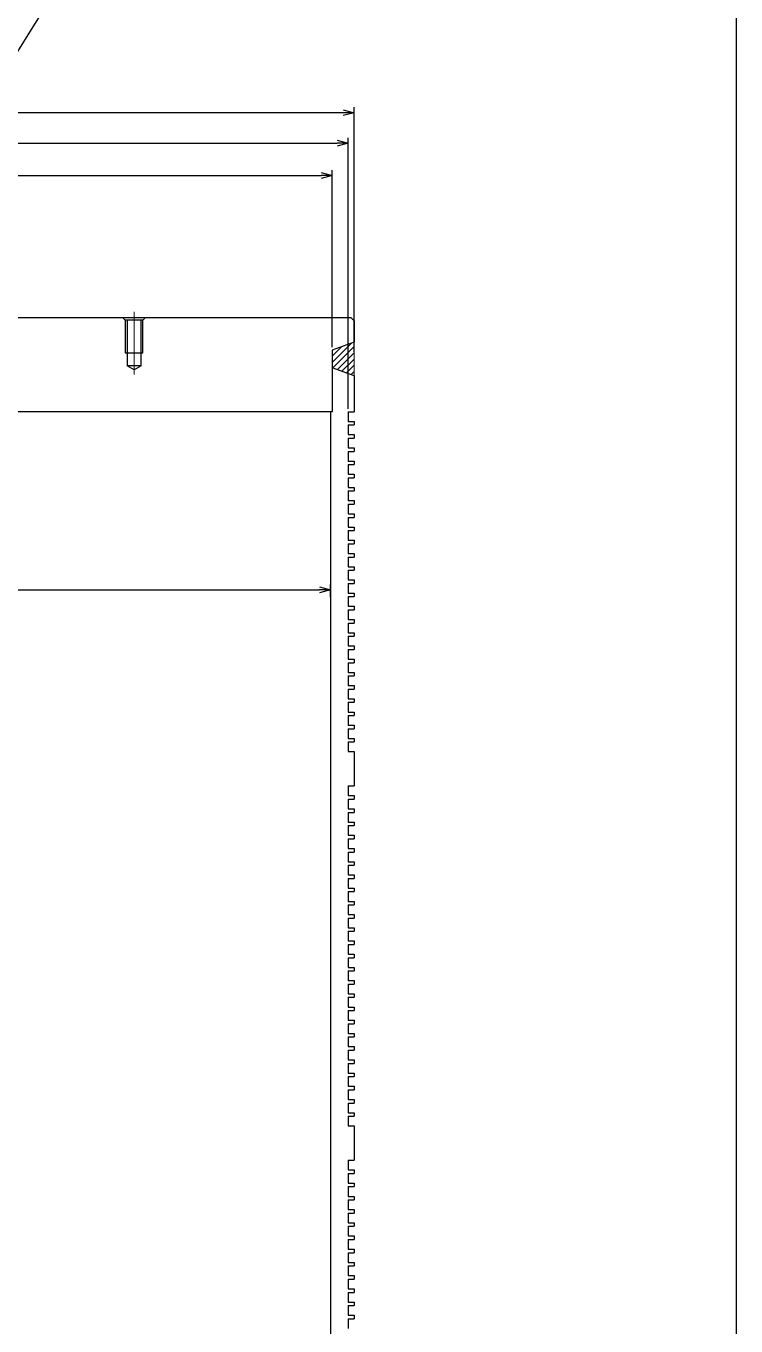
# Model space of a CAD drawing. Header units: millimetres. Extents: x -16130 to 36813, y -8099 to 27484.
# Drawn here: x 2806 to 3612, y 18907 to 20383 of the extents above; entities that cross this region are included whole.
import ezdxf

# ---------------------------------------------------------------- set-up
doc = ezdxf.new("R2010")
doc.units = ezdxf.units.MM
doc.header["$LTSCALE"] = 6
doc.header["$PDMODE"] = 99
doc.header["$PDSIZE"] = 1
doc.linetypes.add('CENTER2', pattern=[28.575, 19.05, -3.175, 3.175, -3.175])
doc.layers.add('05_CENTER', color=4, linetype='CENTER2', lineweight=13)
doc.layers.add('08_DIM', color=3, linetype='Continuous', lineweight=13)
doc.styles.add('KSS_TXT', font='txt.shx', dxfattribs={"bigfont": 'extfont2.shx'})
doc.dimstyles.new('KSS_DIM', dxfattribs={"dimtxt": 3, "dimasz": 2.5, "dimexe": 1.25, "dimexo": 0.625, "dimtad": 1, "dimdsep": 46, "dimtxsty": 'KSS_TXT', "dimblk": 'OPEN30', "dimcen": 0, "dimazin": 2, "dimtfac": 0.75, "dimtmove": 0, "dimatfit": 3, "dimldrblk": 'OPEN30', "dimfxl": 1, "dimtolj": 1, "dimarcsym": 0})

# ---------------------------------------------------------------- blocks, each defined once
blk = doc.blocks.new('_Open30')
at = {"color": 0, "linetype": 'ByBlock', "lineweight": -2}
for p, q in [((-1, 0.27), (0, 0)), ((0, 0), (-1, -0.27)), ((0, 0), (-1, 0))]:
    blk.add_line(p, q, dxfattribs=at)
blk = doc.blocks.new('*D654')
at = {"layer": '08_DIM', "color": 0, "lineweight": -2, "transparency": 16777216}
for p, q in [((2203.6, 20018.3), (2203.6, 20219.6)), ((2216.1, 20213.3), (3141.1, 20213.3)), ((3153.6, 20018.3), (3153.6, 20219.6))]:
    blk.add_line(p, q, dxfattribs=at)
at = {"layer": 'Defpoints', "color": 0, "transparency": 16777216}
for p in [(3153.6, 20213.3), (2203.6, 20015.1), (3153.6, 20015.1)]:
    blk.add_point(p, dxfattribs=at)
at = {"layer": '08_DIM', "color": 0, "lineweight": -2, "transparency": 16777216, "xscale": 12.5, "yscale": 12.5, "zscale": 12.5, "rotation": 180}
blk.add_blockref('_Open30', (2203.6, 20213.3), dxfattribs=at)
at = {"layer": '08_DIM', "color": 0, "lineweight": -2, "transparency": 16777216, "xscale": 12.5, "yscale": 12.5, "zscale": 12.5}
blk.add_blockref('_Open30', (3153.6, 20213.3), dxfattribs=at)
at = {"layer": '08_DIM', "color": 0, "transparency": 16777216, "insert": (2678.6, 20224), "char_height": 15, "attachment_point": 5, "style": 'KSS_TXT'}
blk.add_mtext('\\A1;950', dxfattribs=at)
blk = doc.blocks.new('*D655')
at = {"layer": '08_DIM', "color": 0, "lineweight": -2, "transparency": 16777216}
for p, q in [((2178.6, 20046.3), (2178.6, 20290.9)), ((3166.1, 20284.7), (2191.1, 20284.7)), ((3178.6, 20013.3), (3178.6, 20290.9))]:
    blk.add_line(p, q, dxfattribs=at)
at = {"layer": 'Defpoints', "color": 0, "transparency": 16777216}
for p in [(2178.6, 20284.7), (2178.6, 20043.1), (3178.6, 20010.1)]:
    blk.add_point(p, dxfattribs=at)
at = {"layer": '08_DIM', "color": 0, "lineweight": -2, "transparency": 16777216, "xscale": 12.5, "yscale": 12.5, "zscale": 12.5, "rotation": 180}
blk.add_blockref('_Open30', (2178.6, 20284.7), dxfattribs=at)
at = {"layer": '08_DIM', "color": 0, "lineweight": -2, "transparency": 16777216, "xscale": 12.5, "yscale": 12.5, "zscale": 12.5}
blk.add_blockref('_Open30', (3178.6, 20284.7), dxfattribs=at)
at = {"layer": '08_DIM', "color": 0, "transparency": 16777216, "insert": (2678.6, 20295.3), "char_height": 15, "attachment_point": 5, "style": 'KSS_TXT'}
blk.add_mtext('\\A1;1000{\\H11.250000;%%p0.5}', dxfattribs=at)
blk = doc.blocks.new('*D1898')
at = {"layer": '08_DIM', "color": 0, "lineweight": -2, "transparency": 16777216}
for p, q in [((2185.6, 19948.3), (2185.6, 20256.2)), ((3171.6, 19948.3), (3171.6, 20256.2)), ((2198.1, 20250), (3159.1, 20250))]:
    blk.add_line(p, q, dxfattribs=at)
at = {"layer": 'Defpoints', "color": 0, "transparency": 16777216}
for p in [(3171.6, 20250), (2185.6, 19945.1), (3171.6, 19945.1)]:
    blk.add_point(p, dxfattribs=at)
at = {"layer": '08_DIM', "color": 0, "lineweight": -2, "transparency": 16777216, "xscale": 12.5, "yscale": 12.5, "zscale": 12.5, "rotation": 180}
blk.add_blockref('_Open30', (2185.6, 20250), dxfattribs=at)
at = {"layer": '08_DIM', "color": 0, "lineweight": -2, "transparency": 16777216, "xscale": 12.5, "yscale": 12.5, "zscale": 12.5}
blk.add_blockref('_Open30', (3171.6, 20250), dxfattribs=at)
at = {"layer": '08_DIM', "color": 0, "transparency": 16777216, "insert": (2678.6, 20260.6), "char_height": 15, "attachment_point": 5, "style": 'KSS_TXT'}
blk.add_mtext('\\A1;986', dxfattribs=at)
blk = doc.blocks.new('A$C6D3E2C2A_1_1')
h = blk.add_hatch()
h.set_pattern_fill('_USER', color=3, scale=5, angle=45, style=0, pattern_type=0)
h.set_pattern_definition([(45, (-1256.782, -15543.1433), (-3.5355339, 3.5355339), [])])
h.paths.add_polyline_path([(500, 2270.1), (475, 2261), (475, 2241), (500, 2231.9)])
at = {"color": 0}
for p, q in [((102.5, 2298), (496, 2298)), ((240, 2295), (237, 2298)), ((240, 2295), (240, 2258)), ((260, 2295), (240, 2295)), ((242, 2295), (242, 2243)), ((258, 2243), (258, 2295)), ((260, 2295), (263, 2298)), ((260, 2258), (260, 2295)), ((500, 2294), (496, 2298)), ((500, 2294), (500, 2270.1)), ((500, 2270.1), (475, 2261)), ((475, 2261), (475, 2191)), ((240, 2258), (260, 2258)), ((258, 2243), (242, 2243)), ((250, 2238.4), (242, 2243)), ((258, 2243), (250, 2238.4)), ((500, 2231.9), (475, 2241)), ((500, 2231.9), (500, 2191)), ((475, 2191), (-475, 2191)), ((473, 2191), (473, 105)), ((493, 2191), (500, 2191)), ((493, 2191), (493, 2180)), ((493, 2180), (500, 2180)), ((493, 2176), (500, 2176)), ((493, 2176), (493, 2165)), ((500, 2180), (500, 2176)), ((493, 2165), (500, 2165)), ((493, 2161), (500, 2161)), ((493, 2161), (493, 2150)), ((500, 2165), (500, 2161)), ((493, 2150), (500, 2150)), ((493, 2146), (500, 2146)), ((493, 2146), (493, 2135)), ((500, 2150), (500, 2146)), ((493, 2135), (500, 2135)), ((493, 2131), (500, 2131)), ((493, 2131), (493, 2120)), ((500, 2135), (500, 2131)), ((493, 2120), (500, 2120)), ((493, 2116), (500, 2116)), ((493, 2116), (493, 2105)), ((500, 2120), (500, 2116)), ((493, 2105), (500, 2105)), ((493, 2101), (500, 2101)), ((493, 2101), (493, 2090)), ((500, 2105), (500, 2101)), ((493, 2090), (500, 2090)), ((493, 2086), (500, 2086)), ((493, 2086), (493, 2075)), ((500, 2090), (500, 2086)), ((493, 2075), (500, 2075)), ((493, 2071), (500, 2071)), ((493, 2071), (493, 2060)), ((500, 2075), (500, 2071)), ((493, 2060), (500, 2060)), ((493, 2056), (500, 2056)), ((493, 2056), (493, 2045)), ((500, 2060), (500, 2056)), ((493, 2045), (500, 2045)), ((493, 2041), (500, 2041)), ((493, 2041), (493, 2030)), ((500, 2045), (500, 2041)), ((493, 2030), (500, 2030)), ((493, 2026), (500, 2026)), ((493, 2026), (493, 2015)), ((500, 2030), (500, 2026)), ((493, 2015), (500, 2015)), ((493, 2011), (500, 2011)), ((493, 2011), (493, 2000)), ((500, 2015), (500, 2011)), ((493, 2000), (500, 2000)), ((493, 1996), (500, 1996)), ((493, 1996), (493, 1985)), ((500, 2000), (500, 1996)), ((493, 1985), (500, 1985)), ((493, 1981), (500, 1981)), ((493, 1981), (493, 1970)), ((500, 1985), (500, 1981)), ((493, 1970), (500, 1970)), ((493, 1966), (500, 1966)), ((493, 1966), (493, 1955)), ((500, 1970), (500, 1966)), ((493, 1955), (500, 1955)), ((493, 1951), (500, 1951)), ((493, 1951), (493, 1940)), ((500, 1955), (500, 1951)), ((493, 1940), (500, 1940)), ((493, 1936), (500, 1936)), ((493, 1936), (493, 1925)), ((500, 1940), (500, 1936)), ((493, 1925), (500, 1925)), ((493, 1921), (500, 1921)), ((493, 1921), (493, 1910)), ((500, 1925), (500, 1921)), ((493, 1910), (500, 1910)), ((493, 1906), (500, 1906)), ((493, 1906), (493, 1895)), ((500, 1910), (500, 1906)), ((493, 1895), (500, 1895)), ((493, 1891), (500, 1891)), ((493, 1891), (493, 1880)), ((500, 1895), (500, 1891)), ((493, 1880), (500, 1880)), ((493, 1876), (500, 1876)), ((493, 1876), (493, 1865)), ((500, 1880), (500, 1876)), ((493, 1865), (500, 1865)), ((493, 1861), (500, 1861)), ((493, 1861), (493, 1850)), ((500, 1865), (500, 1861)), ((493, 1850), (500, 1850)), ((493, 1846), (500, 1846)), ((493, 1846), (493, 1835)), ((500, 1850), (500, 1846)), ((493, 1835), (500, 1835)), ((493, 1831), (500, 1831)), ((493, 1831), (493, 1820)), ((500, 1835), (500, 1831)), ((493, 1820), (500, 1820)), ((493, 1816), (500, 1816)), ((493, 1816), (493, 1805)), ((500, 1820), (500, 1816)), ((493, 1805), (500, 1805)), ((500, 1805), (500, 1766)), ((493, 1766), (500, 1766)), ((493, 1766), (500, 1766)), ((493, 1766), (493, 1755)), ((493, 1755), (500, 1755)), ((493, 1751), (500, 1751)), ((493, 1751), (493, 1740)), ((500, 1755), (500, 1751)), ((493, 1740), (500, 1740)), ((493, 1736), (500, 1736)), ((493, 1736), (493, 1725)), ((500, 1740), (500, 1736)), ((493, 1725), (500, 1725)), ((493, 1721), (500, 1721)), ((493, 1721), (493, 1710)), ((500, 1725), (500, 1721)), ((493, 1710), (500, 1710)), ((493, 1706), (500, 1706)), ((493, 1706), (493, 1695)), ((500, 1710), (500, 1706)), ((493, 1695), (500, 1695)), ((493, 1691), (500, 1691)), ((493, 1691), (493, 1680)), ((500, 1695), (500, 1691)), ((493, 1680), (500, 1680)), ((493, 1676), (500, 1676)), ((493, 1676), (493, 1665)), ((500, 1680), (500, 1676)), ((493, 1665), (500, 1665)), ((493, 1661), (500, 1661)), ((493, 1661), (493, 1650)), ((500, 1665), (500, 1661)), ((493, 1650), (500, 1650)), ((493, 1646), (500, 1646)), ((493, 1646), (493, 1635)), ((500, 1650), (500, 1646)), ((493, 1635), (500, 1635)), ((493, 1631), (500, 1631)), ((493, 1631), (493, 1620)), ((500, 1635), (500, 1631)), ((493, 1620), (500, 1620)), ((493, 1616), (500, 1616)), ((493, 1616), (493, 1605)), ((500, 1620), (500, 1616)), ((493, 1605), (500, 1605)), ((493, 1601), (500, 1601)), ((493, 1601), (493, 1590)), ((500, 1605), (500, 1601)), ((493, 1590), (500, 1590)), ((493, 1586), (500, 1586)), ((493, 1586), (493, 1575)), ((500, 1590), (500, 1586)), ((493, 1575), (500, 1575)), ((493, 1571), (500, 1571)), ((493, 1571), (493, 1560)), ((500, 1575), (500, 1571)), ((493, 1560), (500, 1560)), ((493, 1556), (500, 1556)), ((493, 1556), (493, 1545)), ((500, 1560), (500, 1556)), ((493, 1545), (500, 1545)), ((493, 1541), (500, 1541)), ((493, 1541), (493, 1530)), ((500, 1545), (500, 1541)), ((493, 1530), (500, 1530)), ((493, 1526), (500, 1526)), ((493, 1526), (493, 1515)), ((500, 1530), (500, 1526)), ((493, 1515), (500, 1515)), ((493, 1511), (500, 1511)), ((493, 1511), (493, 1500)), ((500, 1515), (500, 1511)), ((493, 1500), (500, 1500)), ((493, 1496), (500, 1496)), ((493, 1496), (493, 1485)), ((500, 1500), (500, 1496)), ((493, 1485), (500, 1485)), ((493, 1481), (500, 1481)), ((493, 1481), (493, 1470)), ((500, 1485), (500, 1481)), ((493, 1470), (500, 1470)), ((493, 1466), (500, 1466)), ((493, 1466), (493, 1455)), ((500, 1470), (500, 1466)), ((493, 1455), (500, 1455)), ((493, 1451), (500, 1451)), ((493, 1451), (493, 1440)), ((500, 1455), (500, 1451)), ((493, 1440), (500, 1440)), ((493, 1436), (500, 1436)), ((493, 1436), (493, 1425)), ((500, 1440), (500, 1436)), ((493, 1425), (500, 1425)), ((493, 1421), (500, 1421)), ((493, 1421), (493, 1410)), ((500, 1425), (500, 1421)), ((493, 1410), (500, 1410)), ((493, 1406), (500, 1406)), ((493, 1406), (493, 1395)), ((500, 1410), (500, 1406)), ((493, 1395), (500, 1395)), ((493, 1391), (500, 1391)), ((493, 1391), (493, 1380)), ((500, 1395), (500, 1391)), ((493, 1380), (500, 1380)), ((500, 1380), (500, 1341)), ((493, 1341), (500, 1341)), ((493, 1341), (500, 1341)), ((493, 1341), (493, 1330)), ((493, 1330), (500, 1330)), ((500, 1330), (500, 1326)), ((493, 1326), (500, 1326)), ((493, 1326), (493, 1315)), ((493, 1315), (500, 1315)), ((500, 1315), (500, 1311)), ((493, 1311), (500, 1311)), ((493, 1311), (493, 1300)), ((493, 1300), (500, 1300)), ((500, 1300), (500, 1296)), ((493, 1296), (500, 1296)), ((493, 1296), (493, 1285)), ((493, 1285), (500, 1285)), ((500, 1285), (500, 1281)), ((493, 1281), (500, 1281)), ((493, 1281), (493, 1270)), ((493, 1270), (500, 1270)), ((500, 1270), (500, 1266)), ((493, 1266), (500, 1266)), ((493, 1266), (493, 1255)), ((493, 1255), (500, 1255)), ((500, 1255), (500, 1251)), ((493, 1251), (500, 1251)), ((493, 1251), (493, 1240)), ((493, 1240), (500, 1240)), ((493, 1236), (500, 1236)), ((493, 1236), (493, 1225)), ((500, 1240), (500, 1236)), ((493, 1225), (500, 1225)), ((493, 1221), (500, 1221)), ((493, 1221), (493, 1210)), ((500, 1225), (500, 1221)), ((493, 1210), (500, 1210)), ((493, 1206), (500, 1206)), ((493, 1206), (493, 1195)), ((500, 1210), (500, 1206)), ((493, 1195), (500, 1195)), ((493, 1191), (500, 1191)), ((493, 1191), (493, 1180)), ((500, 1195), (500, 1191)), ((493, 1180), (500, 1180)), ((493, 1176), (500, 1176)), ((493, 1176), (493, 1165)), ((500, 1180), (500, 1176)), ((493, 1165), (500, 1165)), ((493, 1161), (500, 1161)), ((493, 1161), (493, 1150)), ((500, 1165), (500, 1161))]:
    blk.add_line(p, q, dxfattribs=at)
at = {"layer": '05_CENTER'}
blk.add_line((250, 2304.4), (250, 2233.1), dxfattribs=at)
at = {"layer": '08_DIM'}
blk.add_line((500, 2231.9), (500, 2270.1), dxfattribs=at)
blk = doc.blocks.new('*D2413')
at = {"layer": '08_DIM', "color": 0, "lineweight": -2, "transparency": 16777216}
for p, q in [((2205.6, 19734.7), (2205.6, 19749.1)), ((2218.1, 19742.8), (3139.1, 19742.8)), ((3151.6, 19734.7), (3151.6, 19749.1))]:
    blk.add_line(p, q, dxfattribs=at)
at = {"layer": 'Defpoints', "color": 0, "transparency": 16777216}
for p in [(3151.6, 19742.8), (2205.6, 19731.6), (3151.6, 19731.6)]:
    blk.add_point(p, dxfattribs=at)
at = {"layer": '08_DIM', "color": 0, "lineweight": -2, "transparency": 16777216, "xscale": 12.5, "yscale": 12.5, "zscale": 12.5, "rotation": 180}
blk.add_blockref('_Open30', (2205.6, 19742.8), dxfattribs=at)
at = {"layer": '08_DIM', "color": 0, "lineweight": -2, "transparency": 16777216, "xscale": 12.5, "yscale": 12.5, "zscale": 12.5}
blk.add_blockref('_Open30', (3151.6, 19742.8), dxfattribs=at)
at = {"layer": '08_DIM', "color": 0, "transparency": 16777216, "insert": (2678.6, 19753.5), "char_height": 15, "attachment_point": 5, "style": 'KSS_TXT'}
blk.add_mtext('\\A1;946', dxfattribs=at)

msp = doc.modelspace()

# ---------------------------------------------------------------- linework, layer by layer
at = {"color": 2}
msp.add_line((3348.54958, 21241.84313), (431.57415, 16555.59094), dxfattribs=at)
msp.add_lwpolyline([(-183.96635, 22932.18169), (3612.24504, 22932.18169), (3612.24504, 15955.11805), (-183.96635, 15955.11805)], close=True, dxfattribs=at)

# ---------------------------------------------------------------- block references
msp.add_blockref('A$C6D3E2C2A_1_1', (2678.64232, 17754.1433))

# ---------------------------------------------------------------- dimensions: what is measured, and where the dimension line sits
at = {"layer": '08_DIM'}
for base, p1, p2, override, picture, middle in [((2178.64232, 20284.67679), (3178.64232, 20010.1433), (2178.64232, 20043.1433), {"dimscale": 5, "dimtol": 1, "dimlim": 0, "dimtp": 0.5, "dimtm": 0.5}, '*D655', (2678.64232, 20295.30179)), ((3171.64232, 20249.98333), (2185.64232, 19945.1433), (3171.64232, 19945.1433), {"dimscale": 5}, '*D1898', (2678.64232, 20260.60833))]:
    dim = msp.add_linear_dim(base=base, p1=p1, p2=p2, dimstyle='KSS_DIM', override=override, dxfattribs=at)
    dim.commit()
    dim.dimension.update_dxf_attribs({"geometry": picture, "text_midpoint": middle})
at = {"layer": '08_DIM', "color": 1}
for base, p1, p2, picture, middle in [((3153.64232, 20213.34347), (2203.64232, 20015.1433), (3153.64232, 20015.1433), '*D654', (2678.64232, 20223.97889)), ((3151.64232, 19742.82869), (2205.64232, 19731.5626), (3151.64232, 19731.5626), '*D2413', (2678.64232, 19753.45369))]:
    dim = msp.add_linear_dim(base=base, p1=p1, p2=p2, dimstyle='KSS_DIM', override={"dimscale": 5}, dxfattribs=at)
    dim.commit()
    dim.dimension.update_dxf_attribs({"geometry": picture, "text_midpoint": middle})

doc.saveas('drawing.dxf')
